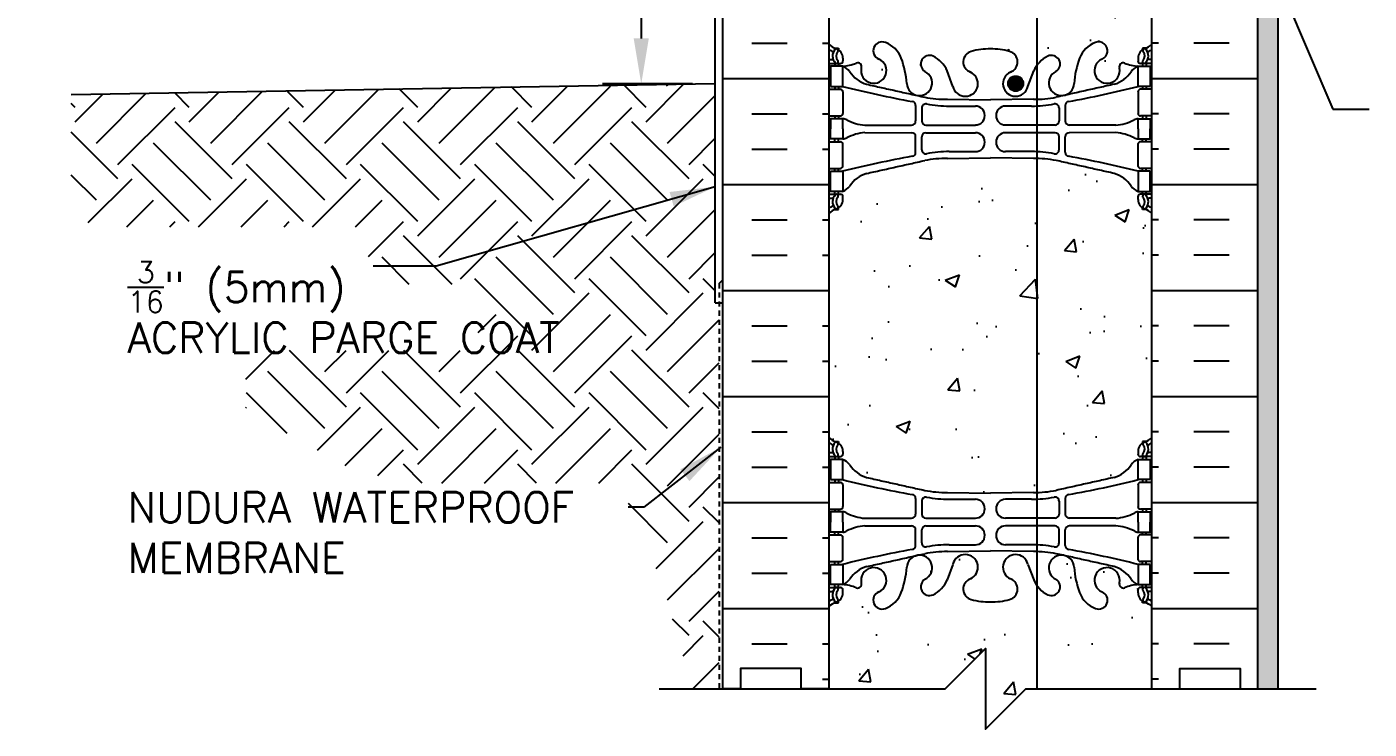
# Model space of a CAD drawing. Header units: inches. Extents: x 109 to 225, y 78 to 148.
# Drawn here: x 161.62 to 194.86, y 101.27 to 118.67 of the extents above; entities that cross this region are included whole.
import ezdxf

# ---------------------------------------------------------------- set-up
doc = ezdxf.new("R2010")
doc.units = ezdxf.units.IN
doc.header["$LTSCALE"] = 0.5
doc.header["$MEASUREMENT"] = 0
doc.linetypes.add('DASHED2', pattern=[0.375, 0.25, -0.125])
for name, color, linetype in [('HATCH', 12, 'Continuous'), ('line25', 2, 'Continuous'), ('LINE3', 3, 'Continuous'), ('LINE50', 5, 'Continuous'), ('LINE9', 9, 'Continuous'), ('TEXT', 4, 'Continuous'), ('Web_Edge', 9, 'Continuous')]:
    doc.layers.add(name, color=color, linetype=linetype)
doc.styles.add('DIM', font='romans.shx', dxfattribs={"width": 0.7})
doc.styles.add('ROMANS', font='romans.shx', dxfattribs={"height": 0.75})
doc.dimstyles.new('ext_12', dxfattribs={"dimscale": 12, "dimtxt": 0.09375, "dimasz": 0.09375, "dimexe": 0.09375, "dimexo": 0.0625, "dimgap": 0.0625, "dimtad": 1, "dimdec": 1, "dimzin": 3, "dimdsep": 46, "dimlunit": 4, "dimtxsty": 'DIM', "dimcen": 0.09, "dimdle": 0.09375, "dimclrt": 4, "dimadec": 0, "dimazin": 0, "dimtfac": 1, "dimtdec": 1, "dimtmove": 2, "dimatfit": 3, "dimfxl": 1, "dimfrac": 2, "dimtolj": 1, "dimtzin": 0, "dimarcsym": 0})

msp = doc.modelspace()

# ---------------------------------------------------------------- hatches: boundary and pattern name
at = {"layer": 'HATCH'}
h = msp.add_hatch(dxfattribs=at)
h.set_pattern_fill('AR-CONC', color=256, scale=0.5)
edge = h.paths.add_edge_path()
edge.add_arc((189.732, 145.135), 0.351, 135.9727, 145)
edge.add_arc((189.141, 145.124), 0.371, 35, 145)
edge.add_arc((188.762, 145.321), 0.0763, 11.8003, 121.8003)
edge.add_arc((188.468, 145.208), 0.311, 35, 145)
edge.add_arc((188.033, 145.259), 0.22, 35, 145)
edge.add_arc((187.638, 145.272), 0.242, 27.8746, 137.8746)
edge.add_arc((187.278, 145.272), 0.242, 42.1254, 152.1254)
edge.add_arc((186.883, 145.259), 0.22, 35, 145)
edge.add_arc((186.448, 145.208), 0.311, 35, 145)
edge.add_arc((186.154, 145.321), 0.0763, 58.1997, 168.1997)
edge.add_arc((185.775, 145.124), 0.371, 35, 145.8536)
edge.add_line((185.468, 145.332), (185.468, 145.341))
edge.add_arc((185.184, 145.135), 0.351, 35.8831, 145)
edge.add_arc((184.593, 145.124), 0.371, 35, 145)
edge.add_line((184.289, 145.337), (184.289, 143.136))
edge.add_arc((184.408, 146.118), 2.984, 267.7193, 270.0995)
edge.add_line((184.413, 143.134), (185.48, 143.118))
edge.add_line((185.48, 143.118), (186.546, 143.134))
edge.add_arc((186.552, 146.118), 2.984, 269.9005, 280.7454)
edge.add_spline(control_points=[(187.108, 143.186), (188.545, 143.507)], knot_values=[0, 0, 1, 1], degree=1, periodic=0)
edge.add_arc((188.338, 144.221), 0.743, 286.1893, 325.772)
edge.add_arc((189.261, 143.61), 0.364, 109.6613, 147.9576, ccw=False)
edge.add_line((189.139, 143.952), (189.439, 143.952))
edge.add_line((189.439, 143.952), (189.439, 143.452))
edge.add_line((189.439, 143.452), (189.334, 143.452))
edge.add_line((189.334, 143.452), (189.334, 143.382))
edge.add_line((189.334, 143.382), (189.48, 143.382))
edge.add_line((189.48, 143.382), (189.48, 144.122))
edge.add_line((189.48, 144.122), (189.402, 144.122))
edge.add_arc((189.402, 144.142), 0.0196, 164.5099, 270.5968, ccw=False)
edge.add_arc((189.14, 144.207), 0.25, 346.1732, 379.0591)
edge.add_arc((189.396, 144.296), 0.021, 113.9193, 202.0455, ccw=False)
edge.add_arc((189.134, 144.859), 0.6, 294.9983, 305.2168)
edge.add_line((189.48, 144.369), (189.48, 145.379))
edge = h.paths.add_edge_path()
edge.add_arc((184.051, 145.17), 0.291, 35, 145)
edge.add_arc((183.706, 145.262), 0.13, 35, 145)
edge.add_arc((183.493, 145.262), 0.13, 35, 145)
edge.add_arc((183.148, 145.17), 0.291, 35, 145)
edge.add_arc((182.631, 145.141), 0.341, 35, 145)
edge.add_arc((182.204, 145.233), 0.18, 35, 145)
edge.add_arc((181.768, 145.093), 0.377, 40.1399, 139.8601)
edge.add_line((181.48, 145.337), (181.48, 144.498))
edge.add_arc((181.826, 144.859), 0.5, 226.2109, 246.4218)
edge.add_line((181.626, 144.401), (181.716, 144.401))
edge.add_line((181.716, 144.401), (181.716, 144.359))
edge.add_arc((181.576, 144.152), 0.25, 0, 55.9442, ccw=False)
edge.add_line((181.826, 144.152), (181.826, 144.085))
edge.add_arc((181.763, 144.085), 0.0625, -90, 0, ccw=False)
edge.add_line((181.763, 144.022), (181.716, 144.022))
edge.add_line((181.716, 144.022), (181.716, 143.952))
edge.add_line((181.716, 143.952), (181.821, 143.952))
edge.add_arc((181.698, 143.61), 0.364, 32.0424, 70.3387, ccw=False)
edge.add_arc((182.621, 144.221), 0.743, 214.228, 253.8107)
edge.add_spline(control_points=[(182.414, 143.507), (183.852, 143.186)], knot_values=[0, 0, 1, 1], degree=1, periodic=0)
edge.add_arc((184.408, 146.118), 2.984, 259.2546, 267.7193)
edge.add_line((184.289, 143.136), (184.289, 145.337))
h.paths.add_polyline_path([(186.629, 140.831, -0.052383), (186.551, 140.968), (186.409, 141.354, 1.612474), (185.977, 140.995, -0.734872), (185.954, 140.484, -0.068475), (185.48, 140.422, -0.068475), (185.006, 140.484, -0.734872), (184.983, 140.995, 1.612474), (184.551, 141.354), (184.408, 140.968, -0.074828), (184.289, 140.779), (184.289, 135.765, -0.074828), (184.408, 135.576), (184.551, 135.189, 1.612474), (184.983, 135.549, -0.734872), (185.006, 136.06, -0.068475), (185.48, 136.122, -0.068475), (185.954, 136.06, -0.734872), (185.977, 135.549, 1.612474), (186.409, 135.189), (186.551, 135.576, -0.052383), (186.629, 135.712)])
h.paths.add_polyline_path([(189.48, 138.272), (189.48, 140.306, 0.088416), (189.334, 140.403), (189.244, 140.403), (189.244, 140.445, -0.249069), (189.134, 140.652), (189.134, 140.72, -0.414214), (189.196, 140.782), (189.244, 140.782), (189.244, 140.852), (189.139, 140.852, 0.085348), (188.809, 140.777, -0.669601), (188.677, 140.897, 2.087231), (188.243, 140.672, -1), (188.079, 140.264, -0.21345), (187.687, 140.653, -0.069923), (187.55, 141.297, 1.702394), (187.101, 140.984, -0.940793), (186.897, 140.601, -0.119607), (186.629, 140.831), (186.629, 135.712, -0.119607), (186.897, 135.942, -0.940793), (187.101, 135.559, 1.702394), (187.55, 135.247, -0.069923), (187.687, 135.89, -0.21345), (188.079, 136.28, -1), (188.243, 135.871, 2.087231), (188.677, 135.646, -0.669601), (188.809, 135.767, 0.085348), (189.139, 135.691), (189.244, 135.691), (189.244, 135.761), (189.196, 135.761, -0.414214), (189.134, 135.824), (189.134, 135.891, -0.249069), (189.244, 136.098), (189.244, 136.14), (189.334, 136.14, 0.088416), (189.48, 136.237), (189.48, 137.197)])
h.paths.add_polyline_path([(187.426, 135.278, -1), (187.051, 135.278, -1)], flags=16)
h.paths.add_polyline_path([(184.289, 140.779, -0.096991), (184.062, 140.601, -0.940793), (183.859, 140.984, 1.702394), (183.409, 141.297, -0.069923), (183.272, 140.653, -0.21345), (182.88, 140.264, -1), (182.717, 140.672, 2.087231), (182.283, 140.897, -0.669601), (182.15, 140.777, 0.085348), (181.821, 140.852), (181.716, 140.852), (181.716, 140.782), (181.763, 140.782, -0.414214), (181.826, 140.72), (181.826, 140.652, -0.249069), (181.716, 140.445), (181.716, 140.403), (181.626, 140.403, 0.088416), (181.48, 140.306), (181.48, 138.272), (181.48, 136.237, 0.088416), (181.626, 136.14), (181.716, 136.14), (181.716, 136.098, -0.249069), (181.826, 135.891), (181.826, 135.824, -0.414214), (181.763, 135.761), (181.716, 135.761), (181.716, 135.691), (181.821, 135.691, 0.085348), (182.15, 135.767, -0.669601), (182.283, 135.646, 2.087231), (182.717, 135.871, -1), (182.88, 136.28, -0.21345), (183.272, 135.89, -0.069923), (183.409, 135.247, 1.702394), (183.859, 135.559, -0.940793), (184.062, 135.942, -0.096991), (184.289, 135.765)])
h.paths.add_polyline_path([(186.629, 132.462, -0.203359), (186.476, 132.822), (186.476, 133.41), (185.48, 133.425), (184.413, 133.409, 0.010386), (184.289, 133.407), (184.289, 125.136, 0.010386), (184.413, 125.134), (185.48, 125.118), (186.546, 125.134, 0.006907), (186.629, 125.135), (186.629, 125.572), (186.476, 125.572), (186.476, 127.072, -0.203359), (186.629, 127.431)])
h.paths.add_polyline_path([(189.48, 132.045, 0.088416), (189.334, 132.142), (189.244, 132.142), (189.244, 132.184, -0.175517), (189.144, 132.322), (186.976, 132.322, -0.194473), (186.629, 132.462), (186.629, 127.431, -0.194473), (186.976, 127.572), (189.48, 127.572)])
edge = h.paths.add_edge_path()
edge.add_line((189.244, 126.359), (189.244, 126.401))
edge.add_line((189.244, 126.401), (189.334, 126.401))
edge.add_arc((189.134, 126.859), 0.5, 293.5782, 313.7891)
edge.add_line((189.48, 126.498), (189.48, 127.072))
edge.add_line((189.48, 127.072), (187.076, 127.072))
edge.add_arc((187.076, 126.972), 0.1, 90, 180)
edge.add_line((186.976, 126.972), (186.976, 125.572))
edge.add_line((186.976, 125.572), (186.629, 125.572))
edge.add_line((186.629, 125.572), (186.629, 125.135))
edge.add_arc((186.552, 128.118), 2.984, 271.4835, 280.7454)
edge.add_spline(control_points=[(187.108, 125.186), (188.545, 125.507)], knot_values=[0, 0, 1, 1], degree=1, periodic=0)
edge.add_arc((188.338, 126.221), 0.743, 286.1893, 327.2081)
edge.add_arc((189.261, 125.61), 0.364, 109.6613, 145.0225, ccw=False)
edge.add_line((189.139, 125.952), (189.244, 125.952))
edge.add_line((189.244, 125.952), (189.244, 126.022))
edge.add_line((189.244, 126.022), (189.196, 126.022))
edge.add_arc((189.196, 126.085), 0.0625, 180, 270, ccw=False)
edge.add_line((189.134, 126.085), (189.134, 126.152))
edge.add_arc((189.384, 126.152), 0.25, 124.0558, 180, ccw=False)
edge = h.paths.add_edge_path()
edge.add_spline(control_points=[(188.545, 133.036), (187.108, 133.357)], knot_values=[0, 0, 1, 1], degree=1, periodic=0)
edge.add_arc((186.552, 130.425), 2.984, 79.2546, 81.8172)
edge.add_line((186.976, 133.379), (186.976, 132.922))
edge.add_arc((187.076, 132.922), 0.1, 180, 270)
edge.add_line((187.076, 132.822), (188.889, 132.822))
edge.add_arc((188.338, 132.322), 0.743, 42.1763, 73.8107)
h.paths.add_polyline_path([(186.629, 122.831, -0.052383), (186.551, 122.968), (186.409, 123.354, 1.612474), (185.977, 122.995, -0.734872), (185.954, 122.484, -0.068475), (185.48, 122.422, -0.068475), (185.006, 122.484, -0.734872), (184.983, 122.995, 1.612474), (184.551, 123.354), (184.408, 122.968, -0.173075), (184.062, 122.601, -0.994662), (183.88, 122.996, 1.629604), (183.409, 123.297, -0.069923), (183.272, 122.653, -0.21345), (182.88, 122.264, -1), (182.717, 122.672, 2.087231), (182.283, 122.897, -0.669601), (182.15, 122.777, 0.085348), (181.821, 122.852), (181.716, 122.852), (181.716, 122.782), (181.763, 122.782, -0.414214), (181.826, 122.72), (181.826, 122.652, -0.249069), (181.716, 122.445), (181.716, 122.403), (181.626, 122.403, 0.088416), (181.48, 122.306), (181.48, 120.272), (181.48, 118.237, 0.088416), (181.626, 118.14), (181.716, 118.14), (181.716, 118.098, -0.249069), (181.826, 117.891), (181.826, 117.824, -0.414214), (181.763, 117.761), (181.716, 117.761), (181.716, 117.691), (181.821, 117.691, 0.085348), (182.15, 117.767, -0.669601), (182.283, 117.646, 2.087231), (182.717, 117.871, -1), (182.88, 118.28, -0.21345), (183.272, 117.89, -0.069923), (183.409, 117.247, 1.629604), (183.88, 117.548, -0.994662), (184.062, 117.942, -0.173075), (184.408, 117.576), (184.551, 117.189, 1.612474), (184.983, 117.549, -0.734872), (185.006, 118.06, -0.068475), (185.48, 118.122, -0.068475), (185.954, 118.06, -0.734872), (185.977, 117.549, 1.612474), (186.409, 117.189), (186.551, 117.576, -0.052383), (186.629, 117.712)])
h.paths.add_polyline_path([(186.291, 117.262, -1), (185.916, 117.262, -1)], flags=16)
h.paths.add_polyline_path([(189.48, 120.272), (189.48, 122.306, 0.088416), (189.334, 122.403), (189.244, 122.403), (189.244, 122.445, -0.249069), (189.134, 122.652), (189.134, 122.72, -0.414214), (189.196, 122.782), (189.244, 122.782), (189.244, 122.852), (189.139, 122.852, 0.085348), (188.809, 122.777, -0.669601), (188.677, 122.897, 2.087231), (188.243, 122.672, -1), (188.079, 122.264, -0.21345), (187.687, 122.653, -0.069923), (187.55, 123.297, 1.629604), (187.079, 122.996, -0.994662), (186.897, 122.601, -0.119607), (186.629, 122.831), (186.629, 117.712, -0.119607), (186.897, 117.942, -0.994662), (187.079, 117.548, 1.629604), (187.55, 117.247, -0.069923), (187.687, 117.89, -0.21345), (188.079, 118.28, -1), (188.243, 117.871, 2.087231), (188.677, 117.646, -0.669601), (188.809, 117.767, 0.085348), (189.139, 117.691), (189.244, 117.691), (189.244, 117.761), (189.196, 117.761, -0.414214), (189.134, 117.824), (189.134, 117.891, -0.249069), (189.244, 118.098), (189.244, 118.14), (189.334, 118.14, 0.088416), (189.48, 118.237)])
h = msp.add_hatch(dxfattribs=at)
h.set_pattern_fill('AR-SAND', color=256, scale=0.25, style=0)
h.set_pattern_definition([(37.5, (81.0187, 4.95138), (-0.0157483, 0.4817059), [0, -0.38, 0, -0.425, 0, -0.40625]), (7.5, (81.0187, 4.9514), (0.4424442, 0.7055365), [0, -0.205, 0, -0.3425, 0, -0.13125]), (327.5, (80.7112, 4.9514), (0.7785355, 0.0014148), [0, -0.125, 0, -0.45, 0, -0.5875]), (317.5, (80.7112, 4.9514), (0.7515317, 0.219419), [0, -0.0625, 0, -0.295, 0, -0.3375])])
h.paths.add_polyline_path([(192.605, 124.822), (192.105, 124.822), (192.105, 120.272), (192.105, 102.272), (192.605, 102.272)])
h = msp.add_hatch(dxfattribs=at)
h.set_pattern_fill('INSUL', color=256, scale=7, style=0)
h.set_pattern_definition([(0, (-2744.6818, -294.7378), (0, 2.625), []), (0, (-2744.6818, -293.8628), (0, 2.625), [0.875, -0.875]), (0, (-2744.6818, -292.9878), (0, 2.625), [0.875, -0.875])])
h.paths.add_polyline_path([(178.855, 102.272), (179.292, 102.272), (179.292, 102.772), (180.792, 102.772), (180.792, 102.272), (181.48, 102.272), (181.48, 120.272), (180.792, 120.272), (180.792, 120.772), (179.292, 120.772), (179.292, 120.272), (178.855, 120.272)])
h = msp.add_hatch(dxfattribs=at)
h.set_pattern_fill('INSUL', color=256, scale=7, style=0)
h.set_pattern_definition([(180, (3115.6413, -294.7378), (0, 2.625), []), (180, (3115.6413, -293.8628), (0, 2.625), [0.875, -0.875]), (180, (3115.6413, -292.9878), (0, 2.625), [0.875, -0.875])])
h.paths.add_polyline_path([(192.105, 102.272), (191.667, 102.272), (191.667, 102.772), (190.167, 102.772), (190.167, 102.272), (189.48, 102.272), (189.48, 120.272), (190.167, 120.272), (190.167, 120.772), (191.667, 120.772), (191.667, 120.272), (192.105, 120.272)])
h = msp.add_hatch(dxfattribs=at)
h.set_pattern_fill('EARTH', color=256, scale=8, angle=45, style=0)
h.set_pattern_definition([(45, (79.0187, 4.947), (2e-16, 2.828427), [2, -2]), (45, (78.4884, 5.4773), (2e-16, 2.828427), [2, -2]), (45, (77.958, 6.0077), (2e-16, 2.828427), [2, -2]), (135, (77.958, 6.3612), (-2.828427, 4e-16), [2, -2]), (135, (78.4884, 6.8916), (-2.828427, 4e-16), [2, -2]), (135, (79.0187, 7.4219), (-2.828427, 4e-16), [2, -2])])
h.paths.add_polyline_path([(161.63, 115.081), (161.63, 115.081), (161.619, 115.089)])
h.paths.add_polyline_path([(162.719, 116.989), (162.719, 114.205), (162.73, 114.195), (162.758, 114.171), (162.785, 114.147), (162.812, 114.122), (162.839, 114.098), (162.867, 114.073), (162.894, 114.048), (162.921, 114.024), (162.948, 113.999), (162.975, 113.974), (163.002, 113.949), (163.028, 113.924), (163.055, 113.899), (163.082, 113.874), (163.108, 113.848), (163.135, 113.823), (163.161, 113.798), (163.188, 113.772), (163.214, 113.747), (163.241, 113.721), (163.248, 113.714), (170.077, 113.714), (170.077, 112.286), (172.797, 112.286), (172.797, 110.654), (167.039, 110.654), (167.039, 109.154), (169.737, 107.676), (169.772, 107.668), (169.807, 107.661), (169.843, 107.653), (169.878, 107.646), (169.913, 107.638), (169.948, 107.631), (169.984, 107.623), (170.019, 107.616), (170.054, 107.608), (170.089, 107.601), (170.124, 107.593), (170.159, 107.585), (170.194, 107.578), (170.229, 107.57), (170.263, 107.563), (170.298, 107.555), (170.333, 107.547), (170.368, 107.539), (170.403, 107.532), (170.437, 107.524), (170.472, 107.516), (170.506, 107.509), (170.541, 107.501), (170.576, 107.493), (170.61, 107.485), (170.645, 107.477), (170.679, 107.47), (170.713, 107.462), (170.748, 107.454), (170.782, 107.446), (170.816, 107.438), (170.85, 107.43), (170.885, 107.423), (170.919, 107.415), (170.953, 107.407), (170.987, 107.399), (171.021, 107.391), (171.055, 107.383), (171.089, 107.375), (171.123, 107.367), (171.126, 107.367), (176.515, 107.367), (176.515, 106.097), (176.519, 106.097), (176.988, 105.664), (177.294, 105.079), (178.105, 102.272), (178.761, 102.272), (178.761, 111.826), (178.667, 111.826), (178.667, 117.267)])
h = msp.add_hatch(dxfattribs=at)
h.set_pattern_fill('AR-CONC', color=256, scale=0.5)
edge = h.paths.add_edge_path()
edge.add_arc((186.552, 112.425), 2.984, 88.5165, 90.0995)
edge.add_line((186.546, 115.409), (185.48, 115.425))
edge.add_line((185.48, 115.425), (184.413, 115.409))
edge.add_arc((184.408, 112.425), 2.984, 89.9005, 100.7454)
edge.add_spline(control_points=[(183.852, 115.357), (182.414, 115.036)], knot_values=[0, 0, 1, 1], degree=1, periodic=0)
edge.add_arc((182.621, 114.322), 0.743, 106.1893, 145.772)
edge.add_arc((181.698, 114.934), 0.364, 289.6613, 327.9576, ccw=False)
edge.add_line((181.821, 114.591), (181.716, 114.591))
edge.add_line((181.716, 114.591), (181.716, 114.521))
edge.add_line((181.716, 114.521), (181.763, 114.521))
edge.add_arc((181.763, 114.459), 0.0625, 0, 90, ccw=False)
edge.add_line((181.826, 114.459), (181.826, 114.391))
edge.add_arc((181.576, 114.391), 0.25, 304.0558, 360, ccw=False)
edge.add_line((181.716, 114.184), (181.716, 114.142))
edge.add_line((181.716, 114.142), (181.626, 114.142))
edge.add_arc((181.826, 113.684), 0.5, 113.5782, 133.7891)
edge.add_line((181.48, 114.045), (181.48, 108.498))
edge.add_arc((181.826, 108.859), 0.5, 226.2109, 246.4218)
edge.add_line((181.626, 108.401), (181.716, 108.401))
edge.add_line((181.716, 108.401), (181.716, 108.359))
edge.add_arc((181.576, 108.152), 0.25, 0, 55.9442, ccw=False)
edge.add_line((181.826, 108.152), (181.826, 108.085))
edge.add_arc((181.763, 108.085), 0.0625, -90, 0, ccw=False)
edge.add_line((181.763, 108.022), (181.716, 108.022))
edge.add_line((181.716, 108.022), (181.716, 107.952))
edge.add_line((181.716, 107.952), (181.821, 107.952))
edge.add_arc((181.698, 107.61), 0.364, 32.0424, 70.3387, ccw=False)
edge.add_arc((182.621, 108.221), 0.743, 214.228, 253.8107)
edge.add_spline(control_points=[(182.414, 107.507), (183.852, 107.186)], knot_values=[0, 0, 1, 1], degree=1, periodic=0)
edge.add_arc((184.408, 110.118), 2.984, 259.2546, 270.0995)
edge.add_line((184.413, 107.134), (185.48, 107.118))
edge.add_line((185.48, 107.118), (186.546, 107.134))
edge.add_arc((186.552, 110.118), 2.984, 269.9005, 271.4835)
edge.add_line((186.629, 107.135), (186.629, 115.408))
edge = h.paths.add_edge_path()
edge.add_arc((189.134, 113.684), 0.5, 46.2109, 66.4218)
edge.add_line((189.334, 114.142), (189.244, 114.142))
edge.add_line((189.244, 114.142), (189.244, 114.184))
edge.add_arc((189.384, 114.391), 0.25, 180, 235.9442, ccw=False)
edge.add_line((189.134, 114.391), (189.134, 114.459))
edge.add_arc((189.196, 114.459), 0.0625, 90, 180, ccw=False)
edge.add_line((189.196, 114.521), (189.244, 114.521))
edge.add_line((189.244, 114.521), (189.244, 114.591))
edge.add_line((189.244, 114.591), (189.139, 114.591))
edge.add_arc((189.261, 114.934), 0.364, 212.0424, 250.3387, ccw=False)
edge.add_arc((188.338, 114.322), 0.743, 34.228, 73.8107)
edge.add_spline(control_points=[(188.545, 115.036), (187.108, 115.357)], knot_values=[0, 0, 1, 1], degree=1, periodic=0)
edge.add_arc((186.552, 112.425), 2.984, 79.2546, 88.5165)
edge.add_line((186.629, 115.408), (186.629, 107.135))
edge.add_arc((186.552, 110.118), 2.984, 271.4835, 280.7454)
edge.add_spline(control_points=[(187.108, 107.186), (188.545, 107.507)], knot_values=[0, 0, 1, 1], degree=1, periodic=0)
edge.add_arc((188.338, 108.221), 0.743, 286.1893, 325.772)
edge.add_arc((189.261, 107.61), 0.364, 109.6613, 147.9576, ccw=False)
edge.add_line((189.139, 107.952), (189.244, 107.952))
edge.add_line((189.244, 107.952), (189.244, 108.022))
edge.add_line((189.244, 108.022), (189.196, 108.022))
edge.add_arc((189.196, 108.085), 0.0625, 180, 270, ccw=False)
edge.add_line((189.134, 108.085), (189.134, 108.152))
edge.add_arc((189.384, 108.152), 0.25, 124.0558, 180, ccw=False)
edge.add_line((189.244, 108.359), (189.244, 108.401))
edge.add_line((189.244, 108.401), (189.334, 108.401))
edge.add_arc((189.134, 108.859), 0.5, 293.5782, 313.7891)
edge.add_line((189.48, 108.498), (189.48, 114.045))
h = msp.add_hatch(dxfattribs=at)
h.set_pattern_fill('AR-CONC', color=256, scale=0.5)
h.paths.add_polyline_path([(186.629, 104.831, -0.052383), (186.551, 104.968), (186.409, 105.354, 1.612474), (185.977, 104.995, -0.734872), (185.954, 104.484, -0.068475), (185.48, 104.422, -0.068475), (185.006, 104.484, -0.734872), (184.983, 104.995, 1.612474), (184.551, 105.354), (184.408, 104.968, -0.173075), (184.062, 104.601, -0.940793), (183.859, 104.984, 1.753171), (183.408, 105.281, -0.068226), (183.272, 104.653, -0.21345), (182.88, 104.264, -1), (182.717, 104.672, 2.087231), (182.283, 104.897, -0.669601), (182.15, 104.777, 0.085348), (181.821, 104.852), (181.716, 104.852), (181.716, 104.782), (181.763, 104.782, -0.414214), (181.826, 104.72), (181.826, 104.652, -0.249069), (181.716, 104.445), (181.716, 104.403), (181.626, 104.403, 0.088416), (181.48, 104.306), (181.48, 102.272), (184.355, 102.272), (185.355, 103.272), (185.355, 101.272), (186.355, 102.272), (186.629, 102.272)])
h.paths.add_polyline_path([(189.48, 104.306, 0.088416), (189.334, 104.403), (189.244, 104.403), (189.244, 104.445, -0.249069), (189.134, 104.652), (189.134, 104.72, -0.414214), (189.196, 104.782), (189.244, 104.782), (189.244, 104.852), (189.139, 104.852, 0.085348), (188.809, 104.777, -0.669601), (188.677, 104.897, 2.087231), (188.243, 104.672, -1), (188.079, 104.264, -0.21345), (187.687, 104.653, -0.068226), (187.552, 105.281, 1.753171), (187.101, 104.984, -0.940793), (186.897, 104.601, -0.119607), (186.629, 104.831), (186.629, 102.272), (189.48, 102.272)])
at = {"layer": 'LINE3'}
msp.add_hatch(color=256, dxfattribs=at).paths.add_polyline_path([(185.916, 117.262, 1), (186.291, 117.262, 1)])

# ---------------------------------------------------------------- linework, layer by layer
at = {"layer": 'line25'}
for p, q in [((181.48, 120.272), (181.48, 102.272)), ((189.48, 102.272), (189.48, 120.272))]:
    msp.add_line(p, q, dxfattribs=at)
at = {"layer": 'LINE3'}
msp.add_line((186.629, 143.2), (186.629, 102.272), dxfattribs=at)
msp.add_circle((186.104, 117.262), 0.188, dxfattribs=at)
at = {"layer": 'LINE50'}
for p, q in [((178.855, 102.272), (178.855, 120.272)), ((192.105, 102.272), (192.105, 120.272)), ((162.719, 116.989), (178.667, 117.267))]:
    msp.add_line(p, q, dxfattribs=at)
for points in [[(181.48, 102.272), (180.792, 102.272), (180.792, 102.772), (179.292, 102.772), (179.292, 102.272), (178.855, 102.272)], [(189.48, 102.272), (190.167, 102.272), (190.167, 102.772), (191.667, 102.772), (191.667, 102.272), (192.105, 102.272)]]:
    msp.add_lwpolyline(points, dxfattribs=at)
at = {"layer": 'LINE9'}
for p, q in [((192.605, 102.272), (192.605, 124.822)), ((178.667, 111.831), (178.667, 123.831)), ((178.667, 111.831), (178.855, 111.831))]:
    msp.add_line(p, q, dxfattribs=at)
at = {"layer": 'LINE9', "linetype": 'DASHED2'}
for q in [(178.855, 112.406), (178.761, 102.272)]:
    msp.add_line((178.761, 112.313), q, dxfattribs=at)
at = {"layer": 'LINE9'}
msp.add_lwpolyline([(177.275, 102.272), (184.355, 102.272), (185.355, 103.272), (185.355, 101.272), (186.355, 102.272), (193.542, 102.272)], dxfattribs=at)
at = {"layer": 'TEXT'}
for p, q in [((176.834, 122.147), (176.834, 118.382)), ((178.104, 117.257), (175.874, 117.257))]:
    msp.add_line(p, q, dxfattribs=at)
msp.add_solid([(176.645, 118.382), (177.02, 118.382), (176.833, 117.257)], dxfattribs=at)
at = {"layer": 'Web_Edge'}
for p, q in [((181.626, 118.14), (181.716, 118.14)), ((181.716, 118.14), (181.716, 118.098)), ((189.334, 118.14), (189.244, 118.14)), ((189.244, 118.14), (189.244, 118.098)), ((181.48, 117.861), (181.558, 117.861)), ((181.48, 117.761), (181.763, 117.761)), ((181.626, 117.761), (181.626, 117.691)), ((181.716, 117.761), (181.716, 117.691)), ((181.826, 117.891), (181.826, 117.824)), ((189.134, 117.891), (189.134, 117.824)), ((189.48, 117.761), (189.196, 117.761)), ((189.244, 117.761), (189.244, 117.691)), ((189.334, 117.761), (189.334, 117.691)), ((189.48, 117.861), (189.402, 117.861)), ((184.551, 117.189), (184.408, 117.576)), ((186.409, 117.189), (186.551, 117.576)), ((181.48, 117.121), (181.763, 117.121)), ((181.626, 117.191), (181.626, 117.121)), ((181.716, 117.191), (181.716, 117.121)), ((181.826, 117.059), (181.826, 116.524)), ((189.134, 117.059), (189.134, 116.524)), ((189.48, 117.121), (189.196, 117.121)), ((189.244, 117.191), (189.244, 117.121)), ((189.334, 117.191), (189.334, 117.121)), ((183.628, 116.721), (183.628, 116.336)), ((184.413, 116.873), (185.48, 116.857)), ((184.46, 116.705), (185.107, 116.705)), ((186.546, 116.873), (185.48, 116.857)), ((186.499, 116.705), (185.852, 116.705)), ((187.332, 116.721), (187.332, 116.336)), ((181.48, 116.461), (181.763, 116.461)), ((181.626, 116.461), (181.626, 116.391)), ((181.716, 116.461), (181.716, 116.391)), ((183.78, 116.659), (183.78, 116.336)), ((187.179, 116.659), (187.179, 116.336)), ((189.48, 116.461), (189.196, 116.461)), ((189.244, 116.461), (189.244, 116.391)), ((189.334, 116.461), (189.334, 116.391)), ((182.373, 116.236), (183.528, 116.236)), ((182.373, 116.047), (183.528, 116.046)), ((183.88, 116.236), (185.107, 116.236)), ((183.88, 116.046), (185.107, 116.046)), ((187.079, 116.236), (185.852, 116.236)), ((187.079, 116.046), (185.852, 116.046)), ((188.586, 116.236), (187.432, 116.236)), ((188.586, 116.047), (187.432, 116.046)), ((181.48, 115.821), (181.763, 115.821)), ((181.626, 115.821), (181.626, 115.891)), ((181.716, 115.821), (181.716, 115.891)), ((181.826, 115.224), (181.826, 115.759)), ((183.628, 115.561), (183.628, 115.946)), ((183.78, 115.623), (183.78, 115.946)), ((187.179, 115.623), (187.179, 115.946)), ((187.332, 115.561), (187.332, 115.946)), ((189.134, 115.224), (189.134, 115.759)), ((189.48, 115.821), (189.196, 115.821)), ((189.244, 115.821), (189.244, 115.891)), ((189.334, 115.821), (189.334, 115.891)), ((184.413, 115.409), (185.48, 115.425)), ((184.46, 115.577), (185.107, 115.577)), ((186.546, 115.409), (185.48, 115.425)), ((186.499, 115.577), (185.852, 115.577)), ((181.48, 115.161), (181.763, 115.161)), ((181.626, 115.091), (181.626, 115.161)), ((181.716, 115.091), (181.716, 115.161)), ((189.48, 115.161), (189.196, 115.161)), ((189.244, 115.091), (189.244, 115.161)), ((189.334, 115.091), (189.334, 115.161)), ((181.48, 114.521), (181.763, 114.521)), ((181.48, 114.421), (181.558, 114.421)), ((181.626, 114.521), (181.626, 114.591)), ((181.716, 114.521), (181.716, 114.591)), ((181.826, 114.391), (181.826, 114.459)), ((189.134, 114.391), (189.134, 114.459)), ((189.48, 114.521), (189.196, 114.521)), ((189.244, 114.521), (189.244, 114.591)), ((189.334, 114.521), (189.334, 114.591)), ((189.48, 114.421), (189.402, 114.421)), ((181.626, 114.142), (181.716, 114.142)), ((181.716, 114.142), (181.716, 114.184)), ((189.244, 114.142), (189.244, 114.184)), ((189.334, 114.142), (189.244, 114.142)), ((181.626, 108.401), (181.716, 108.401)), ((181.716, 108.401), (181.716, 108.359)), ((189.334, 108.401), (189.244, 108.401)), ((189.244, 108.401), (189.244, 108.359)), ((181.48, 108.122), (181.558, 108.122)), ((181.826, 108.152), (181.826, 108.085)), ((189.134, 108.152), (189.134, 108.085)), ((189.48, 108.122), (189.402, 108.122)), ((181.48, 108.022), (181.763, 108.022)), ((181.626, 108.022), (181.626, 107.952)), ((181.716, 108.022), (181.716, 107.952)), ((189.48, 108.022), (189.196, 108.022)), ((189.244, 108.022), (189.244, 107.952)), ((189.334, 108.022), (189.334, 107.952)), ((181.48, 107.382), (181.763, 107.382)), ((181.626, 107.452), (181.626, 107.382)), ((181.716, 107.452), (181.716, 107.382)), ((189.48, 107.382), (189.196, 107.382)), ((189.244, 107.452), (189.244, 107.382)), ((189.334, 107.452), (189.334, 107.382)), ((181.826, 107.32), (181.826, 106.785)), ((184.413, 107.134), (185.48, 107.118)), ((186.546, 107.134), (185.48, 107.118)), ((189.134, 107.32), (189.134, 106.785)), ((181.48, 106.722), (181.763, 106.722)), ((181.626, 106.722), (181.626, 106.652)), ((181.716, 106.722), (181.716, 106.652)), ((183.628, 106.982), (183.628, 106.598)), ((183.78, 106.92), (183.78, 106.598)), ((184.46, 106.966), (185.107, 106.966)), ((186.499, 106.966), (185.852, 106.966)), ((187.179, 106.92), (187.179, 106.598)), ((187.332, 106.982), (187.332, 106.598)), ((189.48, 106.722), (189.196, 106.722)), ((189.244, 106.722), (189.244, 106.652)), ((189.334, 106.722), (189.334, 106.652)), ((182.373, 106.497), (183.528, 106.498)), ((183.88, 106.498), (185.107, 106.498)), ((187.079, 106.498), (185.852, 106.498)), ((188.586, 106.497), (187.432, 106.498)), ((181.48, 106.082), (181.763, 106.082)), ((181.626, 106.082), (181.626, 106.152)), ((181.716, 106.082), (181.716, 106.152)), ((182.373, 106.308), (183.528, 106.307)), ((183.628, 105.822), (183.628, 106.207)), ((183.78, 105.884), (183.78, 106.207)), ((183.88, 106.307), (185.107, 106.307)), ((187.079, 106.307), (185.852, 106.307)), ((187.179, 105.884), (187.179, 106.207)), ((187.332, 105.822), (187.332, 106.207)), ((188.586, 106.308), (187.432, 106.307)), ((189.48, 106.082), (189.196, 106.082)), ((189.244, 106.082), (189.244, 106.152)), ((189.334, 106.082), (189.334, 106.152)), ((181.826, 105.485), (181.826, 106.02)), ((184.46, 105.838), (185.107, 105.838)), ((186.499, 105.838), (185.852, 105.838)), ((189.134, 105.485), (189.134, 106.02)), ((181.48, 105.422), (181.763, 105.422)), ((181.626, 105.352), (181.626, 105.422)), ((181.716, 105.352), (181.716, 105.422)), ((184.413, 105.67), (185.48, 105.686)), ((186.546, 105.67), (185.48, 105.686)), ((189.48, 105.422), (189.196, 105.422)), ((189.244, 105.352), (189.244, 105.422)), ((189.334, 105.352), (189.334, 105.422)), ((184.551, 105.354), (184.408, 104.968)), ((186.409, 105.354), (186.551, 104.968)), ((181.48, 104.782), (181.763, 104.782)), ((181.626, 104.782), (181.626, 104.852)), ((181.716, 104.782), (181.716, 104.852)), ((181.826, 104.652), (181.826, 104.72)), ((189.134, 104.652), (189.134, 104.72)), ((189.48, 104.782), (189.196, 104.782)), ((189.244, 104.782), (189.244, 104.852)), ((189.334, 104.782), (189.334, 104.852)), ((181.48, 104.682), (181.558, 104.682)), ((181.626, 104.403), (181.716, 104.403)), ((181.716, 104.403), (181.716, 104.445)), ((189.244, 104.403), (189.244, 104.445)), ((189.334, 104.403), (189.244, 104.403)), ((189.48, 104.682), (189.402, 104.682))]:
    msp.add_line(p, q, dxfattribs=at)
for points in [[(181.521, 117.191), (181.821, 117.191), (181.821, 117.691), (181.521, 117.691)], [(189.439, 117.191), (189.139, 117.191), (189.139, 117.691), (189.439, 117.691)], [(181.521, 115.091), (181.821, 115.091), (181.821, 114.591), (181.521, 114.591)], [(189.439, 115.091), (189.139, 115.091), (189.139, 114.591), (189.439, 114.591)], [(181.521, 107.452), (181.821, 107.452), (181.821, 107.952), (181.521, 107.952)], [(189.439, 107.452), (189.139, 107.452), (189.139, 107.952), (189.439, 107.952)], [(181.521, 105.352), (181.821, 105.352), (181.821, 104.852), (181.521, 104.852)], [(189.439, 105.352), (189.139, 105.352), (189.139, 104.852), (189.439, 104.852)]]:
    msp.add_lwpolyline(points, close=True, dxfattribs=at)
for points in [[(181.821, 116.141), (181.821, 116.391), (181.521, 116.391), (181.521, 116.141)], [(189.139, 116.141), (189.139, 116.391), (189.439, 116.391), (189.439, 116.141)], [(181.821, 116.141), (181.821, 115.891), (181.521, 115.891), (181.521, 116.141)], [(189.139, 116.141), (189.139, 115.891), (189.439, 115.891), (189.439, 116.141)], [(181.821, 106.402), (181.821, 106.652), (181.521, 106.652), (181.521, 106.402)], [(181.821, 106.402), (181.821, 106.152), (181.521, 106.152), (181.521, 106.402)], [(189.139, 106.402), (189.139, 106.652), (189.439, 106.652), (189.439, 106.402)], [(189.139, 106.402), (189.139, 106.152), (189.439, 106.152), (189.439, 106.402)]]:
    msp.add_lwpolyline(points, dxfattribs=at)
for centre, radius, start, end in [((181.826, 118.598), 0.5, 226.2109, 250.5288), ((181.826, 118.598), 0.6, 234.7832, 245.0748), ((181.819, 117.946), 0.25, 140.1145, 222.4609), ((181.564, 118.035), 0.021, 343.464, 63.9957), ((181.662, 118.077), 0.045, 321.448, 139.1879), ((181.576, 117.891), 0.25, 0, 70.5288), ((181.819, 117.946), 0.16, 140.0001, 222.4609), ((182.798, 118.075), 0.22, 68.1963, 248.1963), ((182.641, 117.647), 0.677, 21.1239, 69.3197), ((185.074, 117.8), 0.268, 104.7892, 250.0338), ((185.468, 116.368), 1.754, 89.6229, 105.2918), ((185.491, 116.368), 1.754, 74.7082, 90.3771), ((185.885, 117.8), 0.268, 289.9662, 75.2108), ((188.318, 117.647), 0.677, 110.6803, 158.8761), ((188.161, 118.075), 0.22, 291.8037, 111.8037), ((189.384, 117.891), 0.25, 109.4712, 180), ((189.298, 118.077), 0.045, 40.8121, 218.552), ((189.14, 117.946), 0.16, 317.5391, 39.9999), ((189.134, 118.598), 0.5, 289.4712, 313.7891), ((189.14, 117.946), 0.25, 317.5391, 39.8855), ((189.396, 118.035), 0.021, 116.0043, 196.536), ((189.134, 118.598), 0.6, 294.9252, 305.2168), ((181.558, 117.881), 0.0196, 269.4032, 15.4901), ((181.668, 117.807), 0.045, 222.4609, 42.4609), ((181.763, 117.824), 0.0625, 270, 0), ((181.766, 118.687), 0.997, 273.1538, 293.1467), ((181.698, 117.348), 0.364, 34.9775, 70.3387), ((182.192, 117.679), 0.0968, 340.1551, 110.4331), ((182.59, 117.584), 0.314, 168.5886, 66.1916), ((181.05, 117.082), 2.365, 4.3895, 20.0015), ((183.972, 117.745), 0.217, 65.5264, 238.537), ((183.722, 117.274), 0.75, 23.6938, 62.9705), ((187.238, 117.274), 0.75, 117.0295, 156.3062), ((186.987, 117.745), 0.217, 301.463, 114.4736), ((189.909, 117.082), 2.365, 159.9985, 175.6105), ((188.369, 117.584), 0.314, 113.8084, 11.4114), ((188.768, 117.679), 0.0968, 69.5669, 199.8449), ((189.194, 118.687), 0.997, 246.8533, 266.8462), ((189.261, 117.348), 0.364, 109.6613, 145.0225), ((189.196, 117.824), 0.0625, 180, 270), ((189.291, 117.807), 0.045, 137.5391, 317.5391), ((189.402, 117.881), 0.0196, 164.5099, 270.5968), ((182.621, 117.96), 0.743, 212.7919, 253.8107), ((183.721, 117.278), 0.314, 182.7357, 63.9348), ((184.856, 117.262), 0.314, 193.4146, 66.1916), ((186.104, 117.262), 0.314, 113.8084, 346.5854), ((187.238, 117.278), 0.314, 116.0652, 357.2643), ((188.338, 117.96), 0.743, 286.1893, 327.2081), ((181.763, 117.059), 0.0625, 0, 90), ((188.629, 144.611), 28.253, 256.0552, 259.6343), ((182.33, 144.611), 28.253, 280.3657, 283.9448), ((189.196, 117.059), 0.0625, 90, 180), ((183.528, 116.721), 0.1, 360, 79.6343), ((183.88, 116.659), 0.1, 79.2546, 180), ((184.408, 119.857), 2.984, 259.2546, 270.0995), ((184.455, 119.689), 2.984, 259.2546, 270.0995), ((185.107, 116.471), 0.234, 270, 90), ((185.852, 116.471), 0.234, 90, 270), ((186.504, 119.689), 2.984, 269.9005, 280.7454), ((186.552, 119.857), 2.984, 269.9005, 280.7454), ((187.079, 116.659), 0.1, 0, 100.7454), ((187.432, 116.721), 0.1, 100.3657, 180), ((181.763, 116.524), 0.0625, 270, 0), ((181.817, 116.172), 0.219, 60.4937, 88.92), ((182.458, 117.392), 1.16, 242.5844, 265.8032), ((183.528, 116.336), 0.1, 270.0388, 360), ((183.88, 116.336), 0.1, 180, 270), ((187.079, 116.336), 0.1, 270, 0), ((187.432, 116.336), 0.1, 180, 269.9612), ((188.501, 117.392), 1.16, 274.1968, 297.4156), ((189.143, 116.172), 0.219, 91.08, 119.5063), ((189.196, 116.524), 0.0625, 180, 270), ((182.458, 114.89), 1.16, 94.1968, 117.4156), ((183.528, 115.946), 0.1, 0, 89.9612), ((183.88, 115.946), 0.1, 90, 180), ((185.107, 115.811), 0.234, 270, 90), ((185.852, 115.811), 0.234, 90, 270), ((187.079, 115.946), 0.1, 0, 90), ((187.432, 115.946), 0.1, 90.0388, 180), ((188.501, 114.89), 1.16, 62.5844, 85.8032), ((181.763, 115.759), 0.0625, 0, 90), ((181.817, 116.11), 0.219, 271.08, 299.5063), ((189.143, 116.11), 0.219, 240.4937, 268.92), ((189.196, 115.759), 0.0625, 90, 180), ((188.629, 87.671), 28.253, 100.3657, 103.9448), ((183.528, 115.561), 0.1, 280.3657, 0), ((183.88, 115.623), 0.1, 180, 280.7454), ((184.408, 112.425), 2.984, 89.9005, 100.7454), ((184.455, 112.593), 2.984, 89.9005, 100.7454), ((186.504, 112.593), 2.984, 79.2546, 90.0995), ((186.552, 112.425), 2.984, 79.2546, 90.0995), ((187.079, 115.623), 0.1, 259.2546, 0), ((187.432, 115.561), 0.1, 180, 259.6343), ((182.33, 87.671), 28.253, 76.0552, 79.6343), ((181.763, 115.224), 0.0625, 270, 0), ((182.621, 114.322), 0.743, 106.1893, 147.2081), ((188.338, 114.322), 0.743, 32.7919, 73.8107), ((189.196, 115.224), 0.0625, 180, 270), ((181.698, 114.934), 0.364, 289.6613, 325.0225), ((189.261, 114.934), 0.364, 214.9775, 250.3387), ((181.558, 114.402), 0.0196, 344.5099, 90.5968), ((181.819, 114.337), 0.25, 137.5391, 219.8855), ((181.668, 114.475), 0.045, 317.5391, 137.5391), ((181.819, 114.337), 0.16, 137.5391, 219.9999), ((181.576, 114.391), 0.25, 289.4712, 360), ((181.763, 114.459), 0.0625, 360, 90), ((189.196, 114.459), 0.0625, 90, 180), ((189.384, 114.391), 0.25, 180, 250.5288), ((189.291, 114.475), 0.045, 42.4609, 222.4609), ((189.14, 114.337), 0.16, 320.0001, 42.4609), ((189.14, 114.337), 0.25, 320.1145, 42.4609), ((189.402, 114.402), 0.0196, 89.4032, 195.4901), ((181.826, 113.684), 0.6, 114.9252, 125.2168), ((181.826, 113.684), 0.5, 109.4712, 133.7891), ((181.564, 114.247), 0.021, 296.0043, 16.536), ((181.662, 114.206), 0.045, 220.8121, 38.552), ((189.298, 114.206), 0.045, 141.448, 319.1879), ((189.134, 113.684), 0.5, 46.2109, 70.5288), ((189.396, 114.247), 0.021, 163.464, 243.9957), ((189.134, 113.684), 0.6, 54.7832, 65.0748), ((181.826, 108.859), 0.5, 226.2109, 250.5288), ((181.826, 108.859), 0.6, 234.7832, 245.0748), ((181.819, 108.207), 0.25, 140.1145, 222.4609), ((181.662, 108.338), 0.045, 321.448, 139.1879), ((181.576, 108.152), 0.25, 0, 70.5288), ((189.384, 108.152), 0.25, 109.4712, 180), ((189.298, 108.338), 0.045, 40.8121, 218.552), ((189.134, 108.859), 0.5, 289.4712, 313.7891), ((189.14, 108.207), 0.25, 317.5391, 39.8855), ((189.134, 108.859), 0.6, 294.9252, 305.2168), ((181.558, 108.142), 0.0196, 269.4032, 15.4901), ((181.564, 108.296), 0.021, 343.464, 63.9957), ((181.668, 108.068), 0.045, 222.4609, 42.4609), ((181.819, 108.207), 0.16, 140.0001, 222.4609), ((181.763, 108.085), 0.0625, 270, 0), ((189.196, 108.085), 0.0625, 180, 270), ((189.291, 108.068), 0.045, 137.5391, 317.5391), ((189.14, 108.207), 0.16, 317.5391, 39.9999), ((189.396, 108.296), 0.021, 116.0043, 196.536), ((189.402, 108.142), 0.0196, 164.5099, 270.5968), ((181.698, 107.61), 0.364, 34.9775, 70.3387), ((182.621, 108.221), 0.743, 212.7919, 253.8107), ((188.338, 108.221), 0.743, 286.1893, 327.2081), ((189.261, 107.61), 0.364, 109.6613, 145.0225), ((181.763, 107.32), 0.0625, 0, 90), ((188.629, 134.873), 28.253, 256.0552, 259.6343), ((182.33, 134.873), 28.253, 280.3657, 283.9448), ((189.196, 107.32), 0.0625, 90, 180), ((183.528, 106.982), 0.1, 360, 79.6343), ((184.408, 110.118), 2.984, 259.2546, 270.0995), ((186.552, 110.118), 2.984, 269.9005, 280.7454), ((187.432, 106.982), 0.1, 100.3657, 180), ((181.763, 106.785), 0.0625, 270, 0), ((183.88, 106.92), 0.1, 79.2546, 180), ((184.455, 109.95), 2.984, 259.2546, 270.0995), ((185.107, 106.732), 0.234, 270, 90), ((185.852, 106.732), 0.234, 90, 270), ((186.504, 109.95), 2.984, 269.9005, 280.7454), ((187.079, 106.92), 0.1, 0, 100.7454), ((189.196, 106.785), 0.0625, 180, 270), ((181.817, 106.434), 0.219, 60.4937, 88.92), ((182.458, 107.653), 1.16, 242.5844, 265.8032), ((183.528, 106.598), 0.1, 270.0388, 360), ((183.88, 106.598), 0.1, 180, 270), ((187.079, 106.598), 0.1, 270, 0), ((187.432, 106.598), 0.1, 180, 269.9612), ((188.501, 107.653), 1.16, 274.1968, 297.4156), ((189.143, 106.434), 0.219, 91.08, 119.5063), ((181.763, 106.02), 0.0625, 0, 90), ((181.817, 106.371), 0.219, 271.08, 299.5063), ((182.458, 105.151), 1.16, 94.1968, 117.4156), ((183.528, 106.207), 0.1, 0, 89.9612), ((183.88, 106.207), 0.1, 90, 180), ((185.107, 106.073), 0.234, 270, 90), ((185.852, 106.073), 0.234, 90, 270), ((187.079, 106.207), 0.1, 0, 90), ((187.432, 106.207), 0.1, 90.0388, 180), ((188.501, 105.151), 1.16, 62.5844, 85.8032), ((189.143, 106.371), 0.219, 240.4937, 268.92), ((189.196, 106.02), 0.0625, 90, 180), ((188.629, 77.932), 28.253, 100.3657, 103.9448), ((183.528, 105.822), 0.1, 280.3657, 0), ((183.88, 105.884), 0.1, 180, 280.7454), ((184.455, 102.854), 2.984, 89.9005, 100.7454), ((186.504, 102.854), 2.984, 79.2546, 90.0995), ((187.079, 105.884), 0.1, 259.2546, 0), ((187.432, 105.822), 0.1, 180, 259.6343), ((182.33, 77.932), 28.253, 76.0552, 79.6343), ((181.763, 105.485), 0.0625, 270, 0), ((183.721, 105.266), 0.314, 296.0652, 177.2643), ((184.408, 102.686), 2.984, 89.9005, 100.7454), ((184.856, 105.282), 0.314, 293.8084, 166.5854), ((186.104, 105.282), 0.314, 13.4146, 246.1916), ((186.552, 102.686), 2.984, 79.2546, 90.0995), ((187.238, 105.266), 0.314, 2.7357, 243.9348), ((189.196, 105.485), 0.0625, 180, 270), ((182.621, 104.584), 0.743, 106.1893, 147.2081), ((182.59, 104.959), 0.314, 293.8084, 191.4114), ((181.05, 105.462), 2.365, 339.9985, 355.6105), ((189.909, 105.462), 2.365, 184.3895, 200.0015), ((188.369, 104.959), 0.314, 348.5886, 246.1916), ((188.338, 104.584), 0.743, 32.7919, 73.8107), ((181.819, 104.598), 0.25, 137.5391, 219.8855), ((181.668, 104.736), 0.045, 317.5391, 137.5391), ((181.819, 104.598), 0.16, 137.5391, 219.9999), ((181.763, 104.72), 0.0625, 360, 90), ((181.698, 105.195), 0.364, 289.6613, 325.0225), ((181.766, 103.856), 0.997, 66.8533, 86.8462), ((182.192, 104.864), 0.0968, 249.5669, 19.8449), ((183.972, 104.799), 0.217, 121.463, 294.4736), ((183.722, 105.269), 0.75, 297.0295, 336.3062), ((185.074, 104.743), 0.268, 109.9662, 255.2108), ((185.885, 104.743), 0.268, 284.7892, 70.0338), ((187.238, 105.269), 0.75, 203.6938, 242.9705), ((186.987, 104.799), 0.217, 245.5264, 58.537), ((188.768, 104.864), 0.0968, 160.1551, 290.4331), ((189.194, 103.856), 0.997, 93.1538, 113.1467), ((189.261, 105.195), 0.364, 214.9775, 250.3387), ((189.196, 104.72), 0.0625, 90, 180), ((189.291, 104.736), 0.045, 42.4609, 222.4609), ((189.14, 104.598), 0.16, 320.0001, 42.4609), ((189.14, 104.598), 0.25, 320.1145, 42.4609), ((181.826, 103.945), 0.6, 114.9252, 125.2168), ((181.826, 103.945), 0.5, 109.4712, 133.7891), ((181.558, 104.663), 0.0196, 344.5099, 90.5968), ((181.564, 104.508), 0.021, 296.0043, 16.536), ((181.662, 104.467), 0.045, 220.8121, 38.552), ((181.576, 104.652), 0.25, 289.4712, 360), ((182.798, 104.468), 0.22, 111.8037, 291.8037), ((182.641, 104.897), 0.677, 290.6803, 338.8761), ((185.468, 106.176), 1.754, 254.7082, 270.3771), ((185.491, 106.176), 1.754, 269.6229, 285.2918), ((188.318, 104.897), 0.677, 201.1239, 249.3197), ((188.161, 104.468), 0.22, 248.1963, 68.1963), ((189.384, 104.652), 0.25, 180, 250.5288), ((189.298, 104.467), 0.045, 141.448, 319.1879), ((189.134, 103.945), 0.5, 46.2109, 70.5288), ((189.396, 104.508), 0.021, 163.464, 243.9957), ((189.402, 104.663), 0.0196, 89.4032, 195.4901), ((189.134, 103.945), 0.6, 54.7832, 65.0748)]:
    msp.add_arc(centre, radius, start, end, dxfattribs=at)
for points in [[(182.414, 117.246), (183.852, 116.925)], [(188.545, 117.246), (187.108, 116.925)], [(182.414, 115.036), (183.852, 115.357)], [(188.545, 115.036), (187.108, 115.357)], [(182.414, 107.507), (183.852, 107.186)], [(188.545, 107.507), (187.108, 107.186)], [(182.414, 105.298), (183.852, 105.618)], [(188.545, 105.298), (187.108, 105.618)]]:
    msp.add_open_spline(points, degree=1, dxfattribs=at)

# ---------------------------------------------------------------- texts
at = {"layer": 'TEXT', "char_height": 0.75, "attachment_point": 4, "style": 'ROMANS'}
for s, insert, width in [('\\A1;{\\H0.7x;\\S3/16;}" (5mm) \\PACRYLIC PARGE COAT', (164.114, 111.723), 11.74859), ('\\A1;NUDURA WATERPROOF MEMBRANE', (164.114, 106.141), 12.78313)]:
    msp.add_mtext(s, dxfattribs=dict(at, insert=insert, width=width))

# ---------------------------------------------------------------- leaders
at = {"layer": 'TEXT'}
for points in [[(190.792, 124.009), (193.961, 116.63), (194.858, 116.63)], [(178.667, 114.708), (171.755, 112.739), (170.192, 112.739)], [(178.801, 108.253), (176.901, 106.774), (176.513, 106.774)]]:
    msp.add_leader(points, dimstyle='ext_12', override={"dimgap": 0.0625, "dimtad": 0}, dxfattribs=at)

doc.saveas('drawing.dxf')
